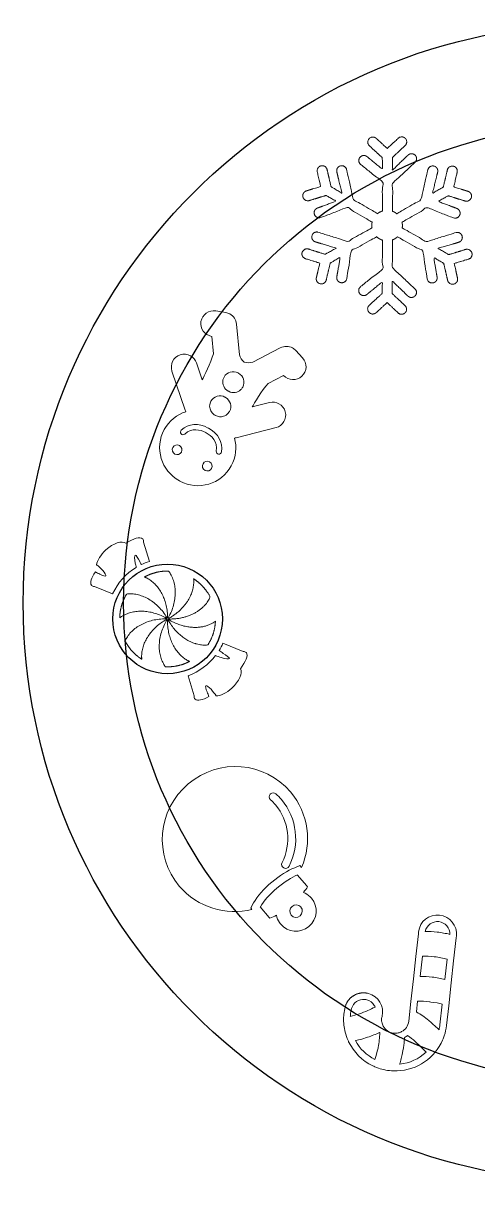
# Model space of a CAD drawing. Header units: inches. Extents: x 17704.8 to 17804.7, y 16344.8 to 16384.9.
# Drawn here: x 17790.9 to 17793.46, y 16365.11 to 16371.67 of the extents above; entities that cross this region are included whole.
import ezdxf

# ---------------------------------------------------------------- set-up
doc = ezdxf.new("R2010")
doc.units = ezdxf.units.IN
doc.header["$MEASUREMENT"] = 0
doc.layers.add('Layer 1', color=7, linetype='Continuous')

msp = doc.modelspace()

# ---------------------------------------------------------------- linework, layer by layer
at = {"color": 1, "linetype": 'ByBlock'}
msp.add_circle((17794.1726, 16368.3911), 3.2765, dxfattribs=at)
at = {"color": 3, "linetype": 'ByBlock'}
msp.add_circle((17794.1726, 16368.3911), 2.7095, dxfattribs=at)
at = {"color": 2, "linetype": 'ByBlock'}
msp.add_circle((17791.7113, 16368.3011), 0.3097, dxfattribs=at)
at = {"layer": 'Layer 1', "color": 2, "lineweight": 0}
for points, weights, knots in [([(17792.925, 16370.6064), (17792.925, 16370.6064), (17792.9251, 16370.7707), (17792.9251, 16370.7707), (17792.8769, 16370.8093), (17792.8019, 16370.8693), (17792.8019, 16370.8693), (17792.7913, 16370.8778), (17792.7885, 16370.8923), (17792.7941, 16370.9039), (17792.7951, 16370.9058), (17792.7962, 16370.9077), (17792.7977, 16370.9093), (17792.8075, 16370.9217), (17792.8254, 16370.9234), (17792.8378, 16370.9135), (17792.8378, 16370.9135), (17792.885, 16370.8746), (17792.925, 16370.8416), (17792.9246, 16370.8696), (17792.9239, 16370.9078), (17792.9239, 16370.9078), (17792.9239, 16370.9078), (17792.8512, 16370.9745), (17792.8512, 16370.9745), (17792.8396, 16370.9851), (17792.8389, 16371.0032), (17792.8496, 16371.0148), (17792.8603, 16371.0264), (17792.8784, 16371.0271), (17792.89, 16371.0165), (17792.89, 16371.0165), (17792.9522, 16370.9593), (17792.9522, 16370.9593), (17792.9522, 16370.9593), (17793.0139, 16371.0173), (17793.0139, 16371.0173), (17793.0255, 16371.0281), (17793.0435, 16371.0277), (17793.0542, 16371.0161), (17793.0558, 16371.0146), (17793.057, 16371.0128), (17793.0582, 16371.011), (17793.0646, 16370.9998), (17793.0629, 16370.9852), (17793.053, 16370.9759), (17793.053, 16370.9759), (17792.9809, 16370.9082), (17792.9809, 16370.9082), (17792.9809, 16370.9082), (17792.9807, 16370.8615), (17792.9806, 16370.8369), (17793.0194, 16370.8741), (17793.0696, 16370.9222), (17793.0696, 16370.9222), (17793.0812, 16370.933), (17793.0992, 16370.9326), (17793.1099, 16370.921), (17793.1115, 16370.9195), (17793.1127, 16370.9177), (17793.1139, 16370.9159), (17793.1203, 16370.9047), (17793.1186, 16370.8901), (17793.1087, 16370.8808), (17793.1087, 16370.8808), (17793.0256, 16370.8034), (17792.982, 16370.7628), (17792.982, 16370.7628), (17792.9821, 16370.6046), (17792.9821, 16370.6046), (17792.9905, 16370.6014), (17792.9983, 16370.5969), (17793.0053, 16370.5912), (17793.0053, 16370.5912), (17793.1423, 16370.6703), (17793.1423, 16370.6703), (17793.1557, 16370.7283), (17793.1811, 16370.839), (17793.1811, 16370.839), (17793.1842, 16370.8522), (17793.196, 16370.861), (17793.2089, 16370.861), (17793.2111, 16370.8609), (17793.2132, 16370.8607), (17793.2153, 16370.8601), (17793.2307, 16370.8567), (17793.2401, 16370.8412), (17793.2366, 16370.8258), (17793.2366, 16370.8258), (17793.22, 16370.7582), (17793.2072, 16370.7061), (17793.2285, 16370.7185), (17793.2687, 16370.742), (17793.2687, 16370.742), (17793.2687, 16370.742), (17793.2913, 16370.8383), (17793.2913, 16370.8383), (17793.2944, 16370.8515), (17793.3063, 16370.8603), (17793.3191, 16370.8603), (17793.3213, 16370.8602), (17793.3235, 16370.86), (17793.3256, 16370.8595), (17793.341, 16370.856), (17793.3503, 16370.8406), (17793.3468, 16370.8251), (17793.3468, 16370.8251), (17793.3274, 16370.7426), (17793.3274, 16370.7426), (17793.3274, 16370.7426), (17793.408, 16370.7174), (17793.408, 16370.7174), (17793.423, 16370.7127), (17793.4314, 16370.6966), (17793.4267, 16370.6816), (17793.422, 16370.6665), (17793.406, 16370.6581), (17793.391, 16370.6628), (17793.391, 16370.6628), (17793.2969, 16370.6924), (17793.2969, 16370.6924), (17793.2969, 16370.6924), (17793.2635, 16370.6739), (17793.2391, 16370.6603), (17793.2876, 16370.6422), (17793.3449, 16370.6208), (17793.3449, 16370.6208), (17793.3597, 16370.615), (17793.3671, 16370.5986), (17793.3613, 16370.5839), (17793.3606, 16370.5818), (17793.3596, 16370.5799), (17793.3584, 16370.5781), (17793.3512, 16370.5674), (17793.3373, 16370.5626), (17793.3246, 16370.5676), (17793.3246, 16370.5676), (17793.2351, 16370.6025), (17793.1776, 16370.6249), (17793.1776, 16370.6249), (17793.0354, 16370.5427), (17793.0354, 16370.5427), (17793.0377, 16370.5322), (17793.0381, 16370.5216), (17793.0365, 16370.511), (17793.0365, 16370.511), (17793.1739, 16370.4326), (17793.1739, 16370.4326), (17793.2307, 16370.4504), (17793.3391, 16370.4842), (17793.3391, 16370.4842), (17793.3521, 16370.4883), (17793.3657, 16370.4825), (17793.3721, 16370.4714), (17793.3732, 16370.4695), (17793.3741, 16370.4675), (17793.3746, 16370.4654), (17793.3794, 16370.4504), (17793.3708, 16370.4345), (17793.3557, 16370.4298), (17793.3557, 16370.4298), (17793.289, 16370.41), (17793.2376, 16370.3947), (17793.259, 16370.3826), (17793.2996, 16370.3597), (17793.2996, 16370.3597), (17793.2996, 16370.3597), (17793.3941, 16370.3888), (17793.3941, 16370.3888), (17793.4071, 16370.3928), (17793.4207, 16370.387), (17793.4272, 16370.3759), (17793.4282, 16370.374), (17793.4291, 16370.372), (17793.4297, 16370.3699), (17793.4344, 16370.3549), (17793.4258, 16370.339), (17793.4107, 16370.3343), (17793.4107, 16370.3343), (17793.3298, 16370.3094), (17793.3298, 16370.3094), (17793.3298, 16370.3094), (17793.3487, 16370.227), (17793.3487, 16370.227), (17793.3522, 16370.2117), (17793.3426, 16370.1963), (17793.3272, 16370.1928), (17793.3118, 16370.1893), (17793.2965, 16370.1988), (17793.293, 16370.2142), (17793.293, 16370.2142), (17793.271, 16370.3103), (17793.271, 16370.3103), (17793.271, 16370.3103), (17793.2382, 16370.3298), (17793.2141, 16370.3441), (17793.223, 16370.293), (17793.2334, 16370.2327), (17793.2334, 16370.2327), (17793.2358, 16370.2171), (17793.2254, 16370.2023), (17793.2098, 16370.1999), (17793.2077, 16370.1995), (17793.2055, 16370.1995), (17793.2034, 16370.1995), (17793.1905, 16370.2004), (17793.1794, 16370.21), (17793.1772, 16370.2234), (17793.1772, 16370.2234), (17793.1622, 16370.3183), (17793.1525, 16370.3793), (17793.1525, 16370.3793), (17793.0097, 16370.4605), (17793.0097, 16370.4605), (17793.0016, 16370.453), (17792.9923, 16370.4472), (17792.982, 16370.4432), (17792.982, 16370.4432), (17792.9816, 16370.285), (17792.9816, 16370.285), (17793.0251, 16370.2444), (17793.1081, 16370.1668), (17793.1081, 16370.1668), (17793.118, 16370.1575), (17793.1197, 16370.1429), (17793.1132, 16370.1317), (17793.112, 16370.1299), (17793.1108, 16370.1281), (17793.1092, 16370.1266), (17793.0985, 16370.115), (17793.0805, 16370.1147), (17793.0689, 16370.1255), (17793.0689, 16370.1255), (17793.0187, 16370.1737), (17792.9801, 16370.2109), (17792.9801, 16370.1863), (17792.9802, 16370.1396), (17792.9802, 16370.1396), (17792.9802, 16370.1396), (17793.0522, 16370.0718), (17793.0522, 16370.0718), (17793.0621, 16370.0625), (17793.0638, 16370.0478), (17793.0573, 16370.0367), (17793.0562, 16370.0349), (17793.0549, 16370.0331), (17793.0534, 16370.0316), (17793.0426, 16370.02), (17793.0246, 16370.0197), (17793.013, 16370.0305), (17793.013, 16370.0305), (17792.9514, 16370.0886), (17792.9514, 16370.0886), (17792.9514, 16370.0886), (17792.8891, 16370.0315), (17792.8891, 16370.0315), (17792.8775, 16370.0209), (17792.8594, 16370.0217), (17792.8487, 16370.0333), (17792.8381, 16370.0449), (17792.8388, 16370.063), (17792.8504, 16370.0736), (17792.8504, 16370.0736), (17792.9232, 16370.1402), (17792.9232, 16370.1402), (17792.9232, 16370.1402), (17792.9239, 16370.1783), (17792.9245, 16370.2063), (17792.8844, 16370.1734), (17792.8371, 16370.1346), (17792.8371, 16370.1346), (17792.8247, 16370.1247), (17792.8068, 16370.1265), (17792.797, 16370.1388), (17792.7956, 16370.1405), (17792.7945, 16370.1424), (17792.7935, 16370.1443), (17792.7879, 16370.1559), (17792.7907, 16370.1703), (17792.8013, 16370.1788), (17792.8013, 16370.1788), (17792.8764, 16370.2387), (17792.9247, 16370.2772), (17792.9247, 16370.2772), (17792.9248, 16370.4415), (17792.9248, 16370.4415), (17792.9125, 16370.4454), (17792.9013, 16370.452), (17792.8918, 16370.4608), (17792.8918, 16370.4608), (17792.7486, 16370.3804), (17792.7486, 16370.3804), (17792.7386, 16370.3195), (17792.7231, 16370.2247), (17792.7231, 16370.2247), (17792.7209, 16370.2112), (17792.7096, 16370.2017), (17792.6968, 16370.2009), (17792.6946, 16370.2009), (17792.6924, 16370.2009), (17792.6903, 16370.2014), (17792.6747, 16370.2038), (17792.6644, 16370.2186), (17792.6669, 16370.2343), (17792.6669, 16370.2343), (17792.6777, 16370.2945), (17792.6868, 16370.3455), (17792.6627, 16370.3314), (17792.6298, 16370.3121), (17792.6298, 16370.3121), (17792.6298, 16370.3121), (17792.6072, 16370.216), (17792.6072, 16370.216), (17792.6037, 16370.2007), (17792.5883, 16370.1912), (17792.5729, 16370.1949), (17792.5576, 16370.1985), (17792.548, 16370.2139), (17792.5516, 16370.2292), (17792.5516, 16370.2292), (17792.571, 16370.3115), (17792.571, 16370.3115), (17792.571, 16370.3115), (17792.4902, 16370.3368), (17792.4902, 16370.3368), (17792.4751, 16370.3416), (17792.4666, 16370.3575), (17792.4714, 16370.3725), (17792.472, 16370.3747), (17792.4729, 16370.3766), (17792.474, 16370.3785), (17792.4805, 16370.3896), (17792.4941, 16370.3953), (17792.5071, 16370.3912), (17792.5071, 16370.3912), (17792.6014, 16370.3616), (17792.6014, 16370.3616), (17792.6014, 16370.3616), (17792.6422, 16370.3843), (17792.6637, 16370.3963), (17792.6123, 16370.4118), (17792.5457, 16370.432), (17792.5457, 16370.432), (17792.5306, 16370.4368), (17792.5221, 16370.4527), (17792.527, 16370.4677), (17792.5275, 16370.4698), (17792.5285, 16370.4718), (17792.5295, 16370.4737), (17792.536, 16370.4848), (17792.5496, 16370.4905), (17792.5626, 16370.4864), (17792.5626, 16370.4864), (17792.6708, 16370.4519), (17792.7275, 16370.4339), (17792.7275, 16370.4339), (17792.8654, 16370.5115), (17792.8654, 16370.5115), (17792.8638, 16370.5221), (17792.8643, 16370.5327), (17792.8666, 16370.5431), (17792.8666, 16370.5431), (17792.7249, 16370.6262), (17792.7249, 16370.6262), (17792.6673, 16370.6041), (17792.5776, 16370.5696), (17792.5776, 16370.5696), (17792.5649, 16370.5648), (17792.551, 16370.5696), (17792.5438, 16370.5803), (17792.5427, 16370.5822), (17792.5416, 16370.5841), (17792.5409, 16370.5861), (17792.5352, 16370.6008), (17792.5428, 16370.6172), (17792.5576, 16370.6229), (17792.5576, 16370.6229), (17792.615, 16370.644), (17792.6636, 16370.6619), (17792.6392, 16370.6756), (17792.606, 16370.6943), (17792.606, 16370.6943), (17792.606, 16370.6943), (17792.5117, 16370.6653), (17792.5117, 16370.6653), (17792.4966, 16370.6606), (17792.4807, 16370.6691), (17792.4761, 16370.6842), (17792.4715, 16370.6993), (17792.4799, 16370.7153), (17792.495, 16370.7199), (17792.495, 16370.7199), (17792.5758, 16370.7447), (17792.5758, 16370.7447), (17792.5758, 16370.7447), (17792.5568, 16370.8273), (17792.5568, 16370.8273), (17792.5534, 16370.8427), (17792.5628, 16370.8581), (17792.5782, 16370.8615), (17792.5803, 16370.8621), (17792.5825, 16370.8623), (17792.5847, 16370.8623), (17792.5975, 16370.8623), (17792.6093, 16370.8534), (17792.6123, 16370.8401), (17792.6123, 16370.8401), (17792.6344, 16370.7438), (17792.6344, 16370.7438), (17792.6344, 16370.7438), (17792.6745, 16370.72), (17792.6957, 16370.7075), (17792.6832, 16370.7597), (17792.667, 16370.8274), (17792.667, 16370.8274), (17792.6636, 16370.8428), (17792.673, 16370.8582), (17792.6884, 16370.8616), (17792.6905, 16370.8622), (17792.6927, 16370.8623), (17792.6949, 16370.8624), (17792.7077, 16370.8624), (17792.7195, 16370.8535), (17792.7225, 16370.8402), (17792.7225, 16370.8402), (17792.7474, 16370.7294), (17792.7604, 16370.6714), (17792.7604, 16370.6714), (17792.897, 16370.5915), (17792.897, 16370.5915), (17792.9054, 16370.5982), (17792.9148, 16370.6032), (17792.925, 16370.6064)], [1, 1, 1, 1, 1, 1, 1, 1, 1, 1, 1, 1, 1, 1, 1, 1, 1, 1, 1, 1, 1, 1, 1, 1, 1, 1, 1, 1, 1, 1, 1, 1, 1, 1, 1, 1, 1, 1, 1, 1, 1, 1, 1, 1, 1, 1, 1, 1, 1, 1, 1, 1, 1, 1, 1, 1, 1, 1, 1, 1, 1, 1, 1, 1, 1, 1, 1, 1, 1, 1, 0.991984249791, 0.991984249791, 1, 1, 1, 1, 1, 1, 1, 1, 1, 1, 1, 1, 1, 1, 1, 1, 1, 1, 1, 1, 1, 1, 1, 1, 1, 1, 1, 1, 1, 1, 1, 1, 1, 1, 1, 1, 1, 1, 1, 1, 1, 1, 1, 1, 1, 1, 1, 1, 1, 1, 1, 1, 1, 1, 1, 1, 1, 1, 1, 1, 1, 1, 1, 1, 1, 1, 1, 1, 1, 1, 0.988754184176, 0.988754184176, 1, 1, 1, 1, 1, 1, 1, 1, 1, 1, 1, 1, 1, 1, 1, 1, 1, 1, 1, 1, 1, 1, 1, 1, 1, 1, 1, 1, 1, 1, 1, 1, 1, 1, 1, 1, 1, 1, 1, 1, 1, 1, 1, 1, 1, 1, 1, 1, 1, 1, 1, 1, 1, 1, 1, 1, 1, 1, 1, 1, 1, 1, 1, 1, 1, 1, 1, 1, 1, 1, 0.987963241131, 0.987963241131, 1, 1, 1, 1, 1, 1, 1, 1, 1, 1, 1, 1, 1, 1, 1, 1, 1, 1, 1, 1, 1, 1, 1, 1, 1, 1, 1, 1, 1, 1, 1, 1, 1, 1, 1, 1, 1, 1, 1, 1, 1, 1, 1, 1, 1, 1, 1, 1, 1, 1, 1, 1, 1, 1, 1, 1, 1, 1, 1, 1, 1, 1, 1, 1, 1, 1, 1, 1, 1, 1, 0.983530161215, 0.983530161215, 1, 1, 1, 1, 1, 1, 1, 1, 1, 1, 1, 1, 1, 1, 1, 1, 1, 1, 1, 1, 1, 1, 1, 1, 1, 1, 1, 1, 1, 1, 1, 1, 1, 1, 1, 1, 1, 1, 1, 1, 1, 1, 1, 1, 1, 1, 1, 1, 1, 1, 1, 1, 1, 1, 1, 1, 1, 1, 1, 1, 1, 1, 1, 1, 1, 1, 1, 1, 1, 1, 0.988754184176, 0.988754184176, 1, 1, 1, 1, 1, 1, 1, 1, 1, 1, 1, 1, 1, 1, 1, 1, 1, 1, 1, 1, 1, 1, 1, 1, 1, 1, 1, 1, 1, 1, 1, 1, 1, 1, 1, 1, 1, 1, 1, 1, 1, 1, 1, 1, 1, 1, 1, 1, 1, 1, 1, 1, 1, 1, 1, 1, 1, 1, 1, 1, 1, 1, 1, 1, 1, 1, 1, 1, 1, 1, 0.988754184177, 0.988754184177, 1], [0, 0, 0, 0, 1, 1, 1, 1.678916, 1.678916, 1.678916, 2.678916, 2.678916, 2.678916, 3.678916, 3.678916, 3.678916, 4.678916, 4.678916, 4.678916, 5.254863, 5.254863, 5.254863, 5.8884, 5.8884, 5.8884, 6.8884, 6.8884, 6.8884, 7.8884, 7.8884, 7.8884, 8.8884, 8.8884, 8.8884, 9.8884, 9.8884, 9.8884, 10.8884, 10.8884, 10.8884, 11.8884, 11.8884, 11.8884, 12.8884, 12.8884, 12.8884, 13.8884, 13.8884, 13.8884, 14.8884, 14.8884, 14.8884, 15.624533, 15.624533, 15.624533, 16.238831, 16.238831, 16.238831, 17.238831, 17.238831, 17.238831, 18.238831, 18.238831, 18.238831, 19.238831, 19.238831, 19.238831, 19.976986, 19.976986, 19.976986, 20.976986, 20.976986, 20.976986, 21.287441, 21.287441, 21.287441, 22.287441, 22.287441, 22.287441, 23.025596, 23.025596, 23.025596, 24.025596, 24.025596, 24.025596, 25.025596, 25.025596, 25.025596, 26.025596, 26.025596, 26.025596, 26.639893, 26.639893, 26.639893, 27.376026, 27.376026, 27.376026, 28.376026, 28.376026, 28.376026, 29.376026, 29.376026, 29.376026, 30.376026, 30.376026, 30.376026, 31.376026, 31.376026, 31.376026, 32.376026, 32.376026, 32.376026, 33.376026, 33.376026, 33.376026, 34.376026, 34.376026, 34.376026, 35.376026, 35.376026, 35.376026, 36.376026, 36.376026, 36.376026, 37.009563, 37.009563, 37.009563, 37.58551, 37.58551, 37.58551, 38.58551, 38.58551, 38.58551, 39.58551, 39.58551, 39.58551, 40.58551, 40.58551, 40.58551, 41.264426, 41.264426, 41.264426, 42.264426, 42.264426, 42.264426, 42.6323, 42.6323, 42.6323, 43.6323, 43.6323, 43.6323, 44.370455, 44.370455, 44.370455, 45.370455, 45.370455, 45.370455, 46.370455, 46.370455, 46.370455, 47.370455, 47.370455, 47.370455, 47.984752, 47.984752, 47.984752, 48.720885, 48.720885, 48.720885, 49.720885, 49.720885, 49.720885, 50.720885, 50.720885, 50.720885, 51.720885, 51.720885, 51.720885, 52.720885, 52.720885, 52.720885, 53.720885, 53.720885, 53.720885, 54.720885, 54.720885, 54.720885, 55.720885, 55.720885, 55.720885, 56.720885, 56.720885, 56.720885, 57.720885, 57.720885, 57.720885, 58.354422, 58.354422, 58.354422, 58.93037, 58.93037, 58.93037, 59.93037, 59.93037, 59.93037, 60.93037, 60.93037, 60.93037, 61.93037, 61.93037, 61.93037, 62.609285, 62.609285, 62.609285, 63.609285, 63.609285, 63.609285, 63.989914, 63.989914, 63.989914, 64.989914, 64.989914, 64.989914, 65.728068, 65.728068, 65.728068, 66.728068, 66.728068, 66.728068, 67.728068, 67.728068, 67.728068, 68.728068, 68.728068, 68.728068, 69.342366, 69.342366, 69.342366, 70.078499, 70.078499, 70.078499, 71.078499, 71.078499, 71.078499, 72.078499, 72.078499, 72.078499, 73.078499, 73.078499, 73.078499, 74.078499, 74.078499, 74.078499, 75.078499, 75.078499, 75.078499, 76.078499, 76.078499, 76.078499, 77.078499, 77.078499, 77.078499, 78.078499, 78.078499, 78.078499, 79.078499, 79.078499, 79.078499, 79.712036, 79.712036, 79.712036, 80.287983, 80.287983, 80.287983, 81.287983, 81.287983, 81.287983, 82.287983, 82.287983, 82.287983, 83.287983, 83.287983, 83.287983, 83.966899, 83.966899, 83.966899, 84.966899, 84.966899, 84.966899, 85.412385, 85.412385, 85.412385, 86.412385, 86.412385, 86.412385, 87.0913, 87.0913, 87.0913, 88.0913, 88.0913, 88.0913, 89.0913, 89.0913, 89.0913, 90.0913, 90.0913, 90.0913, 90.667248, 90.667248, 90.667248, 91.300785, 91.300785, 91.300785, 92.300785, 92.300785, 92.300785, 93.300785, 93.300785, 93.300785, 94.300785, 94.300785, 94.300785, 95.300785, 95.300785, 95.300785, 96.300785, 96.300785, 96.300785, 97.300785, 97.300785, 97.300785, 98.300785, 98.300785, 98.300785, 99.300785, 99.300785, 99.300785, 100.300785, 100.300785, 100.300785, 101.036917, 101.036917, 101.036917, 101.651215, 101.651215, 101.651215, 102.651215, 102.651215, 102.651215, 103.651215, 103.651215, 103.651215, 104.651215, 104.651215, 104.651215, 105.38937, 105.38937, 105.38937, 106.38937, 106.38937, 106.38937, 106.757244, 106.757244, 106.757244, 107.757244, 107.757244, 107.757244, 108.436159, 108.436159, 108.436159, 109.436159, 109.436159, 109.436159, 110.436159, 110.436159, 110.436159, 111.436159, 111.436159, 111.436159, 112.012107, 112.012107, 112.012107, 112.645644, 112.645644, 112.645644, 113.645644, 113.645644, 113.645644, 114.645644, 114.645644, 114.645644, 115.645644, 115.645644, 115.645644, 116.645644, 116.645644, 116.645644, 117.645644, 117.645644, 117.645644, 118.645644, 118.645644, 118.645644, 119.645644, 119.645644, 119.645644, 120.645644, 120.645644, 120.645644, 121.645644, 121.645644, 121.645644, 122.381777, 122.381777, 122.381777, 122.996074, 122.996074, 122.996074, 123.996074, 123.996074, 123.996074, 124.996074, 124.996074, 124.996074, 125.996074, 125.996074, 125.996074, 126.734229, 126.734229, 126.734229, 127.734229, 127.734229, 127.734229, 128.102103, 128.102103, 128.102103, 128.102103]), ([(17791.7115, 16368.3075), (17791.7113, 16368.4106), (17791.6616, 16368.4987), (17791.591, 16368.5335), (17791.5877, 16368.5351), (17791.5844, 16368.5366), (17791.581, 16368.538), (17791.5904, 16368.5431), (17791.6001, 16368.5478), (17791.6101, 16368.5519), (17791.6428, 16368.5652), (17791.6786, 16368.5722), (17791.7161, 16368.5716), (17791.7164, 16368.5716), (17791.7166, 16368.5715), (17791.7169, 16368.5715), (17791.767, 16368.5067), (17791.7685, 16368.4003), (17791.7147, 16368.3066), (17791.7137, 16368.3071), (17791.7126, 16368.3075), (17791.7115, 16368.3075)], [1, 1, 1, 1, 1, 1, 1, 1, 1, 1, 1, 1, 1, 1, 1, 1, 1, 1, 1, 0.976951315891, 0.976951315891, 1], [0, 0, 0, 0, 0.979617, 0.979617, 0.979617, 1.979617, 1.979617, 1.979617, 2.979617, 2.979617, 2.979617, 3.979617, 3.979617, 3.979617, 4.979617, 4.979617, 4.979617, 5.960223, 5.960223, 5.960223, 6.487663, 6.487663, 6.487663, 6.487663]), ([(17791.8582, 16368.5282), (17791.898, 16368.5023), (17791.9305, 16368.4664), (17791.9522, 16368.4243), (17791.9188, 16368.3495), (17791.8258, 16368.2978), (17791.7179, 16368.3007), (17791.718, 16368.3019), (17791.7178, 16368.303), (17791.7171, 16368.304), (17791.812, 16368.3555), (17791.8667, 16368.4467), (17791.8582, 16368.5282)], [1, 1, 1, 1, 1, 1, 1, 0.952783452323, 0.952783452323, 1, 1, 1, 1], [0, 0, 0, 0, 1, 1, 1, 1.980456, 1.980456, 1.980456, 2.737699, 2.737699, 2.737699, 3.718129, 3.718129, 3.718129, 3.718129]), ([(17791.7058, 16368.3043), (17791.6165, 16368.3558), (17791.5154, 16368.357), (17791.4499, 16368.3134), (17791.4469, 16368.3113), (17791.4439, 16368.3092), (17791.441, 16368.307), (17791.4413, 16368.3177), (17791.4421, 16368.3284), (17791.4436, 16368.3391), (17791.4485, 16368.374), (17791.4604, 16368.4086), (17791.4797, 16368.4407), (17791.4798, 16368.4409), (17791.48, 16368.4411), (17791.4801, 16368.4413), (17791.5614, 16368.4522), (17791.6542, 16368.4002), (17791.7083, 16368.3066), (17791.7073, 16368.3061), (17791.7064, 16368.3053), (17791.7058, 16368.3043)], [1, 1, 1, 1, 1, 1, 1, 1, 1, 1, 1, 1, 1, 1, 1, 1, 1, 1, 1, 0.976593336709, 0.976593336709, 1], [0, 0, 0, 0, 0.979477, 0.979477, 0.979477, 1.979477, 1.979477, 1.979477, 2.979477, 2.979477, 2.979477, 3.979477, 3.979477, 3.979477, 4.979477, 4.979477, 4.979477, 5.959916, 5.959916, 5.959916, 6.49146, 6.49146, 6.49146, 6.49146]), ([(17791.7057, 16368.298), (17791.6153, 16368.2484), (17791.5618, 16368.1626), (17791.565, 16368.084), (17791.5652, 16368.0803), (17791.5655, 16368.0767), (17791.5659, 16368.0731), (17791.5569, 16368.0788), (17791.5481, 16368.085), (17791.5398, 16368.0919), (17791.5124, 16368.1142), (17791.4891, 16368.1423), (17791.4717, 16368.1755), (17791.4715, 16368.1758), (17791.4715, 16368.176), (17791.4713, 16368.1762), (17791.5043, 16368.2513), (17791.5969, 16368.3036), (17791.705, 16368.3013), (17791.7049, 16368.3001), (17791.7052, 16368.299), (17791.7057, 16368.298)], [1, 1, 1, 1, 1, 1, 1, 1, 1, 1, 1, 1, 1, 1, 1, 1, 1, 1, 1, 0.976909979618, 0.976909979618, 1], [0, 0, 0, 0, 0.979584, 0.979584, 0.979584, 1.979584, 1.979584, 1.979584, 2.979584, 2.979584, 2.979584, 3.979584, 3.979584, 3.979584, 4.979584, 4.979584, 4.979584, 5.960188, 5.960188, 5.960188, 6.488104, 6.488104, 6.488104, 6.488104]), ([(17791.7112, 16368.2946), (17791.7088, 16368.1915), (17791.7562, 16368.1022), (17791.8259, 16368.0656), (17791.8291, 16368.0639), (17791.8324, 16368.0624), (17791.8357, 16368.0609), (17791.8262, 16368.0559), (17791.8164, 16368.0515), (17791.8063, 16368.0477), (17791.7733, 16368.0353), (17791.7373, 16368.0291), (17791.6998, 16368.0307), (17791.6996, 16368.0307), (17791.6993, 16368.0308), (17791.6991, 16368.0308), (17791.6506, 16368.0969), (17791.6518, 16368.2033), (17791.708, 16368.2956), (17791.7089, 16368.2949), (17791.7101, 16368.2946), (17791.7112, 16368.2946)], [1, 1, 1, 1, 1, 1, 1, 1, 1, 1, 1, 1, 1, 1, 1, 1, 1, 1, 1, 0.976461815838, 0.976461815838, 1], [0, 0, 0, 0, 0.979416, 0.979416, 0.979416, 1.979416, 1.979416, 1.979416, 2.979416, 2.979416, 2.979416, 3.979416, 3.979416, 3.979416, 4.979416, 4.979416, 4.979416, 5.959804, 5.959804, 5.959804, 6.492849, 6.492849, 6.492849, 6.492849]), ([(17791.9817, 16368.2875), (17791.9793, 16368.2389), (17791.964, 16368.1938), (17791.9394, 16368.1554), (17791.9391, 16368.155), (17791.9388, 16368.1546), (17791.9385, 16368.1541), (17791.9383, 16368.1541), (17791.9381, 16368.1541), (17791.9379, 16368.1541), (17791.8566, 16368.1459), (17791.7657, 16368.2007), (17791.7144, 16368.2953), (17791.7154, 16368.2958), (17791.7163, 16368.2966), (17791.7169, 16368.2976), (17791.8092, 16368.241), (17791.9155, 16368.2394), (17791.9817, 16368.2875)], [1, 1, 1, 1, 1, 1, 1, 1, 1, 1, 1, 1, 1, 0.976558839982, 0.976558839982, 1, 1, 1, 1], [0, 0, 0, 0, 1, 1, 1, 2, 2, 2, 3, 3, 3, 3.980539, 3.980539, 3.980539, 4.512477, 4.512477, 4.512477, 5.491583, 5.491583, 5.491583, 5.491583])]:
    msp.add_rational_spline(points, weights, degree=3, knots=knots, dxfattribs=at)
for points, knots in [([(17791.7821, 16369.7934), (17791.7439, 16369.7806), (17791.7234, 16369.7392), (17791.7363, 16369.701), (17791.7363, 16369.701), (17791.8108, 16369.4807), (17791.8108, 16369.4807), (17791.8118, 16369.4777), (17791.813, 16369.4749), (17791.8144, 16369.4722), (17791.764, 16369.4559), (17791.7196, 16369.4211), (17791.6925, 16369.371), (17791.6362, 16369.2674), (17791.6749, 16369.1377), (17791.7787, 16369.0814), (17791.7791, 16369.0811), (17791.7796, 16369.0809), (17791.78, 16369.0807), (17791.7804, 16369.0805), (17791.7808, 16369.0802), (17791.7812, 16369.08), (17791.8851, 16369.0237), (17792.0149, 16369.062), (17792.0711, 16369.1657), (17792.0982, 16369.2158), (17792.1032, 16369.272), (17792.0894, 16369.3231), (17792.0924, 16369.3234), (17792.0954, 16369.3239), (17792.0985, 16369.3247), (17792.0985, 16369.3247), (17792.3238, 16369.3824), (17792.3238, 16369.3824), (17792.3628, 16369.3924), (17792.3863, 16369.4322), (17792.3762, 16369.4712), (17792.371, 16369.4917), (17792.3575, 16369.5079), (17792.3402, 16369.5172), (17792.3246, 16369.5257), (17792.3058, 16369.5286), (17792.2872, 16369.5238), (17792.2872, 16369.5238), (17792.1897, 16369.4988), (17792.1897, 16369.4988), (17792.1991, 16369.5156), (17792.2445, 16369.5949), (17792.2787, 16369.6317), (17792.2787, 16369.6317), (17792.3664, 16369.6776), (17792.3664, 16369.6776), (17792.3664, 16369.6776), (17792.3668, 16369.6772), (17792.3668, 16369.6772), (17792.3941, 16369.6475), (17792.4403, 16369.6457), (17792.47, 16369.6729), (17792.4996, 16369.7002), (17792.5015, 16369.7464), (17792.4741, 16369.776), (17792.4741, 16369.776), (17792.4357, 16369.8176), (17792.4357, 16369.8176), (17792.4301, 16369.8237), (17792.4238, 16369.8286), (17792.4168, 16369.8324), (17792.3958, 16369.8438), (17792.37, 16369.8444), (17792.348, 16369.8329), (17792.348, 16369.8329), (17792.1929, 16369.7517), (17792.1929, 16369.7517), (17792.1772, 16369.7475), (17792.1602, 16369.7465), (17792.1445, 16369.7527), (17792.1307, 16369.7625), (17792.1223, 16369.7773), (17792.1172, 16369.7927), (17792.1172, 16369.7927), (17792.1007, 16369.9671), (17792.1007, 16369.9671), (17792.0983, 16369.9918), (17792.0837, 16370.0131), (17792.0627, 16370.0244), (17792.0558, 16370.0282), (17792.0482, 16370.0309), (17792.04, 16370.0323), (17792.04, 16370.0323), (17791.9842, 16370.0417), (17791.9842, 16370.0417), (17791.9444, 16370.0485), (17791.9067, 16370.0218), (17791.9, 16369.982), (17791.8933, 16369.9423), (17791.9202, 16369.9046), (17791.96, 16369.8979), (17791.96, 16369.8979), (17791.9605, 16369.8978), (17791.9605, 16369.8978), (17791.9605, 16369.8978), (17791.9698, 16369.7992), (17791.9698, 16369.7992), (17791.9577, 16369.7505), (17791.916, 16369.6692), (17791.907, 16369.6521), (17791.907, 16369.6521), (17791.8747, 16369.7475), (17791.8747, 16369.7475), (17791.8686, 16369.7657), (17791.8559, 16369.7799), (17791.8403, 16369.7884), (17791.8231, 16369.7977), (17791.8021, 16369.8002), (17791.7821, 16369.7934)], [0, 0, 0, 0, 1, 1, 1, 2, 2, 2, 3, 3, 3, 4, 4, 4, 5, 5, 5, 6, 6, 6, 7, 7, 7, 8, 8, 8, 9, 9, 9, 10, 10, 10, 11, 11, 11, 12, 12, 12, 13, 13, 13, 14, 14, 14, 15, 15, 15, 16, 16, 16, 17, 17, 17, 18, 18, 18, 19, 19, 19, 20, 20, 20, 21, 21, 21, 22, 22, 22, 23, 23, 23, 24, 24, 24, 25, 25, 25, 26, 26, 26, 27, 27, 27, 28, 28, 28, 29, 29, 29, 30, 30, 30, 31, 31, 31, 32, 32, 32, 33, 33, 33, 34, 34, 34, 35, 35, 35, 36, 36, 36, 37, 37, 37, 38, 38, 38, 38]), ([(17792.1107, 16369.6905), (17792.1111, 16369.6903), (17792.1116, 16369.6901), (17792.112, 16369.6899), (17792.1404, 16369.6745), (17792.151, 16369.639), (17792.1356, 16369.6107), (17792.1328, 16369.6054), (17792.1292, 16369.6007), (17792.1251, 16369.5967), (17792.1072, 16369.5793), (17792.0795, 16369.5747), (17792.0564, 16369.5873), (17792.0559, 16369.5875), (17792.0556, 16369.5878), (17792.0552, 16369.5881), (17792.0547, 16369.5883), (17792.0543, 16369.5884), (17792.0539, 16369.5886), (17792.0307, 16369.6012), (17792.0194, 16369.627), (17792.0243, 16369.6514), (17792.0254, 16369.657), (17792.0274, 16369.6626), (17792.0302, 16369.6679), (17792.0456, 16369.6962), (17792.0811, 16369.7067), (17792.1095, 16369.6913), (17792.1099, 16369.691), (17792.1103, 16369.6907), (17792.1107, 16369.6905)], [0, 0, 0, 0, 1, 1, 1, 2, 2, 2, 3, 3, 3, 4, 4, 4, 5, 5, 5, 6, 6, 6, 7, 7, 7, 8, 8, 8, 9, 9, 9, 10, 10, 10, 10]), ([(17792.0365, 16369.5537), (17792.037, 16369.5535), (17792.0374, 16369.5533), (17792.0378, 16369.5531), (17792.0662, 16369.5377), (17792.0768, 16369.5022), (17792.0615, 16369.4739), (17792.0594, 16369.4702), (17792.0571, 16369.4668), (17792.0544, 16369.4637), (17792.0472, 16369.4553), (17792.0379, 16369.4493), (17792.0277, 16369.4461), (17792.02, 16369.4437), (17792.0118, 16369.4428), (17792.0037, 16369.4437), (17791.9964, 16369.4446), (17791.9891, 16369.4467), (17791.9822, 16369.4505), (17791.9818, 16369.4507), (17791.9814, 16369.451), (17791.981, 16369.4512), (17791.9805, 16369.4514), (17791.9801, 16369.4516), (17791.9797, 16369.4518), (17791.9728, 16369.4556), (17791.9669, 16369.4605), (17791.9623, 16369.4662), (17791.9571, 16369.4725), (17791.9534, 16369.4798), (17791.9512, 16369.4876), (17791.9483, 16369.4979), (17791.9482, 16369.509), (17791.9514, 16369.5196), (17791.9525, 16369.5235), (17791.954, 16369.5273), (17791.9561, 16369.531), (17791.9714, 16369.5594), (17792.0069, 16369.5699), (17792.0353, 16369.5545), (17792.0357, 16369.5542), (17792.0361, 16369.554), (17792.0365, 16369.5537)], [0, 0, 0, 0, 1, 1, 1, 2, 2, 2, 3, 3, 3, 4, 4, 4, 5, 5, 5, 6, 6, 6, 7, 7, 7, 8, 8, 8, 9, 9, 9, 10, 10, 10, 11, 11, 11, 12, 12, 12, 13, 13, 13, 14, 14, 14, 14]), ([(17792.0156, 16369.2446), (17792.0144, 16369.2366), (17792.0069, 16369.2311), (17791.9989, 16369.2323), (17791.991, 16369.2335), (17791.9854, 16369.2409), (17791.9866, 16369.2489), (17791.995, 16369.3046), (17791.96, 16369.3361), (17791.9292, 16369.3528), (17791.9288, 16369.353), (17791.9284, 16369.3533), (17791.9279, 16369.3535), (17791.9275, 16369.3537), (17791.9271, 16369.354), (17791.9267, 16369.3542), (17791.8959, 16369.3709), (17791.8504, 16369.383), (17791.8083, 16369.3457), (17791.8023, 16369.3403), (17791.793, 16369.3409), (17791.7877, 16369.3469), (17791.7823, 16369.3529), (17791.7828, 16369.3622), (17791.7889, 16369.3675), (17791.8316, 16369.4054), (17791.8855, 16369.4098), (17791.9406, 16369.3799), (17791.941, 16369.3796), (17791.9414, 16369.3794), (17791.9419, 16369.3791), (17791.9423, 16369.3789), (17791.9427, 16369.3787), (17791.9431, 16369.3785), (17791.9983, 16369.3486), (17792.024, 16369.301), (17792.0156, 16369.2446)], [0, 0, 0, 0, 1, 1, 1, 2, 2, 2, 3, 3, 3, 4, 4, 4, 5, 5, 5, 6, 6, 6, 7, 7, 7, 8, 8, 8, 9, 9, 9, 10, 10, 10, 11, 11, 11, 12, 12, 12, 12]), ([(17791.7523, 16369.233), (17791.739, 16369.2402), (17791.734, 16369.2569), (17791.7412, 16369.2702), (17791.7485, 16369.2835), (17791.7652, 16369.2884), (17791.7785, 16369.2812), (17791.7918, 16369.274), (17791.7968, 16369.2573), (17791.7896, 16369.244), (17791.7824, 16369.2306), (17791.7657, 16369.2257), (17791.7523, 16369.233)], [0, 0, 0, 0, 1, 1, 1, 2, 2, 2, 3, 3, 3, 4, 4, 4, 4]), ([(17791.96, 16369.1516), (17791.9527, 16369.1382), (17791.936, 16369.1333), (17791.9227, 16369.1406), (17791.9094, 16369.1478), (17791.9044, 16369.1645), (17791.9116, 16369.1778), (17791.9188, 16369.1911), (17791.9355, 16369.196), (17791.9489, 16369.1888), (17791.9622, 16369.1816), (17791.9672, 16369.1649), (17791.96, 16369.1516)], [0, 0, 0, 0, 1, 1, 1, 2, 2, 2, 3, 3, 3, 4, 4, 4, 4]), ([(17791.3632, 16368.6911), (17791.3326, 16368.6632), (17791.3135, 16368.6309), (17791.3108, 16368.6064), (17791.3119, 16368.6058), (17791.3131, 16368.6052), (17791.3142, 16368.6045), (17791.3194, 16368.601), (17791.3339, 16368.5881), (17791.3454, 16368.5748), (17791.357, 16368.5616), (17791.3662, 16368.5484), (17791.3631, 16368.5442), (17791.3599, 16368.54), (17791.3446, 16368.546), (17791.3291, 16368.5537), (17791.32, 16368.5582), (17791.3108, 16368.5631), (17791.3037, 16368.567), (17791.2805, 16368.5325), (17791.2711, 16368.5043), (17791.2808, 16368.4913), (17791.2808, 16368.4913), (17791.2808, 16368.4912), (17791.2808, 16368.4912), (17791.2808, 16368.4912), (17791.281, 16368.4911), (17791.281, 16368.4911), (17791.2813, 16368.4907), (17791.2815, 16368.4904), (17791.2818, 16368.4901), (17791.2856, 16368.4859), (17791.2914, 16368.4839), (17791.2989, 16368.4838), (17791.2989, 16368.4838), (17791.4011, 16368.4422), (17791.4011, 16368.4422), (17791.4298, 16368.5049), (17791.4767, 16368.5572), (17791.5349, 16368.5926), (17791.5326, 16368.6), (17791.5305, 16368.608), (17791.5289, 16368.6159), (17791.5241, 16368.639), (17791.5242, 16368.6606), (17791.5292, 16368.6616), (17791.5344, 16368.6627), (17791.5434, 16368.6442), (17791.5541, 16368.6249), (17791.5571, 16368.6192), (17791.5603, 16368.6136), (17791.5634, 16368.6081), (17791.5779, 16368.6151), (17791.593, 16368.6212), (17791.6086, 16368.6261), (17791.6086, 16368.6261), (17791.5756, 16368.7357), (17791.5756, 16368.7357), (17791.5762, 16368.7431), (17791.5747, 16368.7492), (17791.5709, 16368.7533), (17791.5706, 16368.7536), (17791.5703, 16368.7539), (17791.57, 16368.7542), (17791.57, 16368.7542), (17791.5699, 16368.7544), (17791.5699, 16368.7544), (17791.5699, 16368.7544), (17791.5698, 16368.7543), (17791.5698, 16368.7543), (17791.556, 16368.767), (17791.5199, 16368.7562), (17791.4757, 16368.7291), (17791.454, 16368.7454), (17791.4053, 16368.7295), (17791.3632, 16368.6911)], [0, 0, 0, 0, 1, 1, 1, 2, 2, 2, 3, 3, 3, 4, 4, 4, 5, 5, 5, 6, 6, 6, 7, 7, 7, 8, 8, 8, 9, 9, 9, 10, 10, 10, 11, 11, 11, 12, 12, 12, 13, 13, 13, 14, 14, 14, 15, 15, 15, 16, 16, 16, 17, 17, 17, 18, 18, 18, 19, 19, 19, 20, 20, 20, 21, 21, 21, 22, 22, 22, 23, 23, 23, 24, 24, 24, 25, 25, 25, 25]), ([(17792.0603, 16368.0783), (17792.0588, 16368.0733), (17792.0373, 16368.0753), (17792.0148, 16368.0823), (17792.0035, 16368.0856), (17791.992, 16368.0901), (17791.9825, 16368.0944), (17791.943, 16368.0427), (17791.8891, 16368.0027), (17791.8272, 16367.9803), (17791.8272, 16367.9803), (17791.8617, 16367.8656), (17791.8617, 16367.8656), (17791.8611, 16367.8581), (17791.8626, 16367.8521), (17791.8664, 16367.8479), (17791.8666, 16367.8477), (17791.867, 16367.8474), (17791.8673, 16367.8471), (17791.8673, 16367.8471), (17791.8674, 16367.8468), (17791.8674, 16367.8468), (17791.8674, 16367.8468), (17791.8675, 16367.8469), (17791.8675, 16367.8469), (17791.8795, 16367.836), (17791.9085, 16367.8428), (17791.945, 16367.8626), (17791.9418, 16367.87), (17791.9378, 16367.8797), (17791.9341, 16367.8892), (17791.9279, 16367.9053), (17791.9234, 16367.9211), (17791.9279, 16367.9239), (17791.9323, 16367.9266), (17791.9446, 16367.9162), (17791.9567, 16367.9034), (17791.9688, 16367.8907), (17791.9803, 16367.8751), (17791.9833, 16367.8695), (17791.9839, 16367.8684), (17791.9844, 16367.8672), (17791.9848, 16367.866), (17792.0095, 16367.8664), (17792.0435, 16367.8823), (17792.0741, 16367.9102), (17792.1162, 16367.9486), (17792.1367, 16367.9955), (17792.1224, 16368.0187), (17792.1535, 16368.0601), (17792.1677, 16368.0951), (17792.1564, 16368.11), (17792.1564, 16368.11), (17792.1565, 16368.1101), (17792.1565, 16368.1101), (17792.1565, 16368.1101), (17792.1563, 16368.1102), (17792.1563, 16368.1102), (17792.156, 16368.1105), (17792.1558, 16368.1109), (17792.1555, 16368.1112), (17792.1517, 16368.1154), (17792.1459, 16368.1174), (17792.1384, 16368.1175), (17792.1384, 16368.1175), (17792.0237, 16368.1642), (17792.0237, 16368.1642), (17792.0174, 16368.1499), (17792.0102, 16368.1361), (17792.0021, 16368.123), (17792.0095, 16368.1178), (17792.0178, 16368.112), (17792.0261, 16368.1064), (17792.0443, 16368.094), (17792.0619, 16368.0833), (17792.0603, 16368.0783)], [0, 0, 0, 0, 1, 1, 1, 2, 2, 2, 3, 3, 3, 4, 4, 4, 5, 5, 5, 6, 6, 6, 7, 7, 7, 8, 8, 8, 9, 9, 9, 10, 10, 10, 11, 11, 11, 12, 12, 12, 13, 13, 13, 14, 14, 14, 15, 15, 15, 16, 16, 16, 17, 17, 17, 18, 18, 18, 19, 19, 19, 20, 20, 20, 21, 21, 21, 22, 22, 22, 23, 23, 23, 24, 24, 24, 25, 25, 25, 25]), ([(17792.1806, 16366.6686), (17792.1806, 16366.6686), (17792.1964, 16366.6959), (17792.1964, 16366.6959), (17792.2186, 16366.7338), (17792.2556, 16366.7757), (17792.3005, 16366.8138), (17792.3436, 16366.8504), (17792.3893, 16366.8793), (17792.4292, 16366.8953), (17792.4292, 16366.8953), (17792.4591, 16366.9073), (17792.4591, 16366.9073), (17792.4591, 16366.9073), (17792.4678, 16366.897), (17792.4678, 16366.897), (17792.5277, 16367.0355), (17792.5091, 16367.2012), (17792.4056, 16367.3233), (17792.2599, 16367.4954), (17792.0012, 16367.5157), (17791.8277, 16367.3687), (17791.6543, 16367.2218), (17791.6319, 16366.9633), (17791.7776, 16366.7913), (17791.8811, 16366.6691), (17792.0415, 16366.6236), (17792.1879, 16366.6599), (17792.1879, 16366.6599), (17792.1806, 16366.6686), (17792.1806, 16366.6686)], [0, 0, 0, 0, 1, 1, 1, 2, 2, 2, 3, 3, 3, 4, 4, 4, 5, 5, 5, 6, 6, 6, 7, 7, 7, 8, 8, 8, 9, 9, 9, 10, 10, 10, 10]), ([(17792.2925, 16367.2796), (17792.2834, 16367.2878), (17792.2827, 16367.3019), (17792.291, 16367.3111), (17792.2917, 16367.3118), (17792.2924, 16367.3125), (17792.2932, 16367.3131), (17792.3016, 16367.3203), (17792.3142, 16367.3203), (17792.3226, 16367.3128), (17792.3338, 16367.3026), (17792.3445, 16367.2916), (17792.3544, 16367.2799), (17792.4433, 16367.175), (17792.4601, 16367.0274), (17792.3973, 16366.9038), (17792.3917, 16366.8927), (17792.3783, 16366.8883), (17792.3673, 16366.8938), (17792.3563, 16366.8993), (17792.352, 16366.9127), (17792.3576, 16366.9237), (17792.4122, 16367.0313), (17792.3975, 16367.1597), (17792.3202, 16367.251), (17792.3116, 16367.2611), (17792.3023, 16367.2708), (17792.2925, 16367.2796)], [0, 0, 0, 0, 1, 1, 1, 2, 2, 2, 3, 3, 3, 4, 4, 4, 5, 5, 5, 6, 6, 6, 7, 7, 7, 8, 8, 8, 9, 9, 9, 9]), ([(17792.235, 16366.6737), (17792.235, 16366.6737), (17792.2852, 16366.6144), (17792.2852, 16366.6144), (17792.2852, 16366.6144), (17792.2894, 16366.6094), (17792.2894, 16366.6094), (17792.3007, 16366.6137), (17792.313, 16366.6195), (17792.3257, 16366.6265), (17792.3286, 16366.6121), (17792.3344, 16366.5981), (17792.343, 16366.5854), (17792.3452, 16366.5822), (17792.3475, 16366.5792), (17792.35, 16366.5762), (17792.3903, 16366.5287), (17792.462, 16366.5231), (17792.5099, 16366.5637), (17792.5578, 16366.6042), (17792.564, 16366.6759), (17792.5238, 16366.7234), (17792.5214, 16366.7262), (17792.519, 16366.7287), (17792.5165, 16366.7312), (17792.5054, 16366.7419), (17792.4926, 16366.75), (17792.479, 16366.7553), (17792.4879, 16366.7665), (17792.4956, 16366.7773), (17792.5018, 16366.7876), (17792.5018, 16366.7876), (17792.4958, 16366.7947), (17792.4958, 16366.7947), (17792.4958, 16366.7947), (17792.4459, 16366.8536), (17792.4459, 16366.8536), (17792.4459, 16366.8536), (17792.4456, 16366.854), (17792.4456, 16366.854), (17792.4116, 16366.8404), (17792.3701, 16366.8145), (17792.3292, 16366.7799), (17792.2873, 16366.7444), (17792.2545, 16366.7067), (17792.2357, 16366.6749), (17792.2355, 16366.6745), (17792.2352, 16366.6741), (17792.235, 16366.6737)], [0, 0, 0, 0, 1, 1, 1, 2, 2, 2, 3, 3, 3, 4, 4, 4, 5, 5, 5, 6, 6, 6, 7, 7, 7, 8, 8, 8, 9, 9, 9, 10, 10, 10, 11, 11, 11, 12, 12, 12, 13, 13, 13, 14, 14, 14, 15, 15, 15, 16, 16, 16, 16]), ([(17792.4092, 16366.6278), (17792.3974, 16366.6426), (17792.3995, 16366.6643), (17792.4141, 16366.6767), (17792.4288, 16366.6891), (17792.4506, 16366.6876), (17792.4633, 16366.6734), (17792.4635, 16366.6732), (17792.4638, 16366.673), (17792.464, 16366.6728), (17792.4765, 16366.658), (17792.4746, 16366.6356), (17792.4597, 16366.623), (17792.4447, 16366.6103), (17792.4224, 16366.6121), (17792.4098, 16366.6269), (17792.4096, 16366.6272), (17792.4094, 16366.6275), (17792.4092, 16366.6278)], [0, 0, 0, 0, 1, 1, 1, 2, 2, 2, 3, 3, 3, 4, 4, 4, 5, 5, 5, 6, 6, 6, 6]), ([(17792.7053, 16366.0468), (17792.7043, 16366.0191), (17792.7072, 16365.992), (17792.7138, 16365.9662), (17792.7179, 16365.9497), (17792.7236, 16365.9338), (17792.7305, 16365.9186), (17792.7316, 16365.9162), (17792.7327, 16365.9138), (17792.7338, 16365.9114), (17792.7622, 16365.8529), (17792.81, 16365.8046), (17792.8699, 16365.7758), (17792.8739, 16365.7739), (17792.8779, 16365.772), (17792.8819, 16365.7703), (17792.9078, 16365.7593), (17792.9356, 16365.7518), (17792.965, 16365.7485), (17792.9784, 16365.747), (17792.9916, 16365.7466), (17793.0046, 16365.7469), (17793.0058, 16365.7469), (17793.007, 16365.7469), (17793.0082, 16365.747), (17793.1214, 16365.7511), (17793.221, 16365.8204), (17793.2647, 16365.9214), (17793.2682, 16365.9292), (17793.2712, 16365.9373), (17793.2739, 16365.9456), (17793.2801, 16365.9641), (17793.2843, 16365.9836), (17793.2866, 16366.0037), (17793.2866, 16366.0037), (17793.2988, 16366.1148), (17793.2988, 16366.1148), (17793.2988, 16366.1148), (17793.3131, 16366.2446), (17793.3131, 16366.2446), (17793.3131, 16366.2446), (17793.3268, 16366.3691), (17793.3268, 16366.3691), (17793.3268, 16366.3691), (17793.3411, 16366.4989), (17793.3411, 16366.4989), (17793.3411, 16366.4989), (17793.3423, 16366.5097), (17793.3423, 16366.5097), (17793.3488, 16366.5681), (17793.3062, 16366.6207), (17793.2472, 16366.6272), (17793.1882, 16366.6337), (17793.1352, 16366.5916), (17793.1288, 16366.5332), (17793.1288, 16366.5332), (17793.1276, 16366.5224), (17793.1276, 16366.5224), (17793.1276, 16366.5224), (17793.1134, 16366.394), (17793.1134, 16366.394), (17793.1134, 16366.394), (17793.0996, 16366.2681), (17793.0996, 16366.2681), (17793.0996, 16366.2681), (17793.0854, 16366.1397), (17793.0854, 16366.1397), (17793.0854, 16366.1397), (17793.0731, 16366.0276), (17793.0731, 16366.0276), (17793.0731, 16366.0276), (17793.073, 16366.0272), (17793.073, 16366.0272), (17793.0702, 16366.0015), (17793.0546, 16365.9802), (17793.0332, 16365.9687), (17793.0272, 16365.9655), (17793.0207, 16365.9631), (17793.0139, 16365.9615), (17793.0057, 16365.9597), (17792.9971, 16365.9591), (17792.9883, 16365.96), (17792.9751, 16365.9615), (17792.963, 16365.9663), (17792.9528, 16365.9733), (17792.943, 16365.9801), (17792.935, 16365.9891), (17792.9293, 16365.9994), (17792.9253, 16366.0067), (17792.9224, 16366.0148), (17792.921, 16366.0233), (17792.9199, 16366.03), (17792.9195, 16366.0369), (17792.9203, 16366.044), (17792.9207, 16366.0477), (17792.9214, 16366.0513), (17792.9223, 16366.0548), (17792.9371, 16366.1117), (17792.9025, 16366.1698), (17792.8451, 16366.1846), (17792.8418, 16366.1854), (17792.8386, 16366.186), (17792.8354, 16366.1865), (17792.8345, 16366.1867), (17792.8337, 16366.1868), (17792.8328, 16366.1869), (17792.8318, 16366.1871), (17792.8308, 16366.1872), (17792.8298, 16366.1874), (17792.8286, 16366.1875), (17792.8274, 16366.1875), (17792.8262, 16366.1876), (17792.8248, 16366.1877), (17792.8233, 16366.1878), (17792.8219, 16366.1879), (17792.8199, 16366.1879), (17792.8178, 16366.1879), (17792.8158, 16366.1879), (17792.8144, 16366.1879), (17792.8131, 16366.1879), (17792.8117, 16366.1878), (17792.8096, 16366.1876), (17792.8075, 16366.1874), (17792.8054, 16366.1872), (17792.8041, 16366.187), (17792.8029, 16366.1869), (17792.8017, 16366.1867), (17792.7993, 16366.1864), (17792.7969, 16366.1859), (17792.7946, 16366.1853), (17792.7937, 16366.1851), (17792.7927, 16366.185), (17792.7919, 16366.1848), (17792.7887, 16366.184), (17792.7855, 16366.183), (17792.7824, 16366.182), (17792.7817, 16366.1817), (17792.7811, 16366.1814), (17792.7804, 16366.1812), (17792.778, 16366.1803), (17792.7756, 16366.1793), (17792.7732, 16366.1783), (17792.7721, 16366.1778), (17792.7711, 16366.1772), (17792.77, 16366.1766), (17792.7681, 16366.1757), (17792.7663, 16366.1748), (17792.7645, 16366.1738), (17792.7633, 16366.1731), (17792.7622, 16366.1723), (17792.761, 16366.1716), (17792.7594, 16366.1706), (17792.7578, 16366.1696), (17792.7562, 16366.1685), (17792.755, 16366.1677), (17792.7539, 16366.1668), (17792.7528, 16366.166), (17792.7513, 16366.1648), (17792.7498, 16366.1637), (17792.7484, 16366.1624), (17792.7473, 16366.1615), (17792.7462, 16366.1606), (17792.7452, 16366.1596), (17792.7438, 16366.1583), (17792.7425, 16366.157), (17792.7412, 16366.1557), (17792.7401, 16366.1547), (17792.7391, 16366.1536), (17792.7382, 16366.1525), (17792.7369, 16366.1512), (17792.7357, 16366.1497), (17792.7345, 16366.1483), (17792.7336, 16366.1471), (17792.7327, 16366.146), (17792.7319, 16366.1449), (17792.7307, 16366.1433), (17792.7296, 16366.1417), (17792.7286, 16366.1401), (17792.7278, 16366.1389), (17792.727, 16366.1378), (17792.7262, 16366.1366), (17792.7252, 16366.1349), (17792.7242, 16366.133), (17792.7233, 16366.1312), (17792.7227, 16366.1301), (17792.722, 16366.1289), (17792.7214, 16366.1277), (17792.7204, 16366.1256), (17792.7196, 16366.1235), (17792.7187, 16366.1214), (17792.7183, 16366.1203), (17792.7178, 16366.1193), (17792.7174, 16366.1183), (17792.7162, 16366.115), (17792.7152, 16366.1117), (17792.7143, 16366.1083), (17792.7108, 16366.095), (17792.7083, 16366.0813), (17792.7068, 16366.0676), (17792.706, 16366.0606), (17792.7056, 16366.0537), (17792.7053, 16366.0468)], [0, 0, 0, 0, 1, 1, 1, 2, 2, 2, 3, 3, 3, 4, 4, 4, 5, 5, 5, 6, 6, 6, 7, 7, 7, 8, 8, 8, 9, 9, 9, 10, 10, 10, 11, 11, 11, 12, 12, 12, 13, 13, 13, 14, 14, 14, 15, 15, 15, 16, 16, 16, 17, 17, 17, 18, 18, 18, 19, 19, 19, 20, 20, 20, 21, 21, 21, 22, 22, 22, 23, 23, 23, 24, 24, 24, 25, 25, 25, 26, 26, 26, 27, 27, 27, 28, 28, 28, 29, 29, 29, 30, 30, 30, 31, 31, 31, 32, 32, 32, 33, 33, 33, 34, 34, 34, 35, 35, 35, 36, 36, 36, 37, 37, 37, 38, 38, 38, 39, 39, 39, 40, 40, 40, 41, 41, 41, 42, 42, 42, 43, 43, 43, 44, 44, 44, 45, 45, 45, 46, 46, 46, 47, 47, 47, 48, 48, 48, 49, 49, 49, 50, 50, 50, 51, 51, 51, 52, 52, 52, 53, 53, 53, 54, 54, 54, 55, 55, 55, 56, 56, 56, 57, 57, 57, 58, 58, 58, 59, 59, 59, 60, 60, 60, 61, 61, 61, 62, 62, 62, 63, 63, 63, 64, 64, 64, 65, 65, 65, 66, 66, 66, 67, 67, 67, 67]), ([(17793.2431, 16366.5903), (17793.2798, 16366.5863), (17793.3068, 16366.5546), (17793.3054, 16366.5186), (17793.2827, 16366.524), (17793.2586, 16366.5284), (17793.2331, 16366.5312), (17793.2102, 16366.5337), (17793.1881, 16366.5348), (17793.1669, 16366.5347), (17793.1737, 16366.5697), (17793.2067, 16366.5943), (17793.2431, 16366.5903)], [0, 0, 0, 0, 1, 1, 1, 2, 2, 2, 3, 3, 3, 4, 4, 4, 4]), ([(17793.1513, 16366.3953), (17793.1725, 16366.3953), (17793.1947, 16366.3943), (17793.2177, 16366.3918), (17793.2433, 16366.389), (17793.2675, 16366.3846), (17793.2903, 16366.3791), (17793.2903, 16366.3791), (17793.2776, 16366.2642), (17793.2776, 16366.2642), (17793.2549, 16366.2697), (17793.2306, 16366.2741), (17793.205, 16366.2769), (17793.182, 16366.2794), (17793.1598, 16366.2805), (17793.1386, 16366.2804), (17793.1386, 16366.2804), (17793.1513, 16366.3953), (17793.1513, 16366.3953)], [0, 0, 0, 0, 1, 1, 1, 2, 2, 2, 3, 3, 3, 4, 4, 4, 5, 5, 5, 6, 6, 6, 6]), ([(17792.7505, 16366.099), (17792.7591, 16366.1321), (17792.7915, 16366.1543), (17792.8258, 16366.1505), (17792.8291, 16366.1501), (17792.8325, 16366.1495), (17792.8357, 16366.1487), (17792.8538, 16366.144), (17792.869, 16366.1327), (17792.8786, 16366.1167), (17792.8802, 16366.1139), (17792.8817, 16366.1109), (17792.8829, 16366.1079), (17792.8569, 16366.0938), (17792.8273, 16366.0806), (17792.795, 16366.0696), (17792.7775, 16366.0637), (17792.7601, 16366.0587), (17792.7433, 16366.0546), (17792.7435, 16366.0576), (17792.7437, 16366.0605), (17792.744, 16366.0635), (17792.7453, 16366.0755), (17792.7475, 16366.0874), (17792.7505, 16366.099)], [0, 0, 0, 0, 1, 1, 1, 2, 2, 2, 3, 3, 3, 4, 4, 4, 5, 5, 5, 6, 6, 6, 7, 7, 7, 8, 8, 8, 8]), ([(17793.1188, 16366.079), (17793.118, 16366.079), (17793.1177, 16366.0801), (17793.1165, 16366.0803), (17793.1165, 16366.0803), (17793.1232, 16366.141), (17793.1232, 16366.141), (17793.1444, 16366.1411), (17793.1666, 16366.14), (17793.1896, 16366.1375), (17793.1923, 16366.1372), (17793.1949, 16366.1367), (17793.2346, 16366.1307), (17793.2441, 16366.1289), (17793.2533, 16366.127), (17793.2622, 16366.1248), (17793.2622, 16366.1248), (17793.2493, 16366.0078), (17793.2493, 16366.0078), (17793.2483, 16365.9981), (17793.2466, 16365.9886), (17793.2444, 16365.9793), (17793.2367, 16365.9874), (17793.2284, 16365.9953), (17793.1861, 16366.0325), (17793.1635, 16366.0506), (17793.1408, 16366.0662), (17793.1188, 16366.079)], [0, 0, 0, 0, 1, 1, 1, 2, 2, 2, 3, 3, 3, 4, 4, 4, 5, 5, 5, 6, 6, 6, 7, 7, 7, 8, 8, 8, 9, 9, 9, 9]), ([(17792.9103, 16365.962), (17792.9092, 16365.9358), (17792.906, 16365.9077), (17792.9003, 16365.8787), (17792.8998, 16365.8762), (17792.8992, 16365.8738), (17792.8897, 16365.8343), (17792.8875, 16365.8263), (17792.8851, 16365.8185), (17792.8827, 16365.8108), (17792.8353, 16365.8346), (17792.7968, 16365.8724), (17792.7722, 16365.9181), (17792.7842, 16365.9206), (17792.7963, 16365.9235), (17792.8088, 16365.927), (17792.8271, 16365.9324), (17792.8341, 16365.9345), (17792.8413, 16365.937), (17792.8652, 16365.9451), (17792.8875, 16365.9544), (17792.9081, 16365.9644), (17792.9088, 16365.9636), (17792.9096, 16365.9628), (17792.9103, 16365.962)], [0, 0, 0, 0, 1, 1, 1, 2, 2, 2, 3, 3, 3, 4, 4, 4, 5, 5, 5, 6, 6, 6, 7, 7, 7, 8, 8, 8, 8]), ([(17793.0493, 16365.9352), (17793.0556, 16365.9384), (17793.0616, 16365.9422), (17793.0672, 16365.9466), (17793.0815, 16365.9364), (17793.0959, 16365.9251), (17793.1101, 16365.9128), (17793.1144, 16365.9092), (17793.1184, 16365.9054), (17793.1494, 16365.8757), (17793.157, 16365.8679), (17793.1642, 16365.8601), (17793.1709, 16365.8523), (17793.1308, 16365.8149), (17793.0788, 16365.7906), (17793.022, 16365.7851), (17793.0253, 16365.7952), (17793.0284, 16365.8057), (17793.0312, 16365.8165), (17793.0453, 16365.8839), (17793.0482, 16365.9104), (17793.0493, 16365.9352)], [0, 0, 0, 0, 1, 1, 1, 2, 2, 2, 3, 3, 3, 4, 4, 4, 5, 5, 5, 6, 6, 6, 7, 7, 7, 7])]:
    msp.add_open_spline(points, degree=3, knots=knots, dxfattribs=at)

doc.saveas('drawing.dxf')
